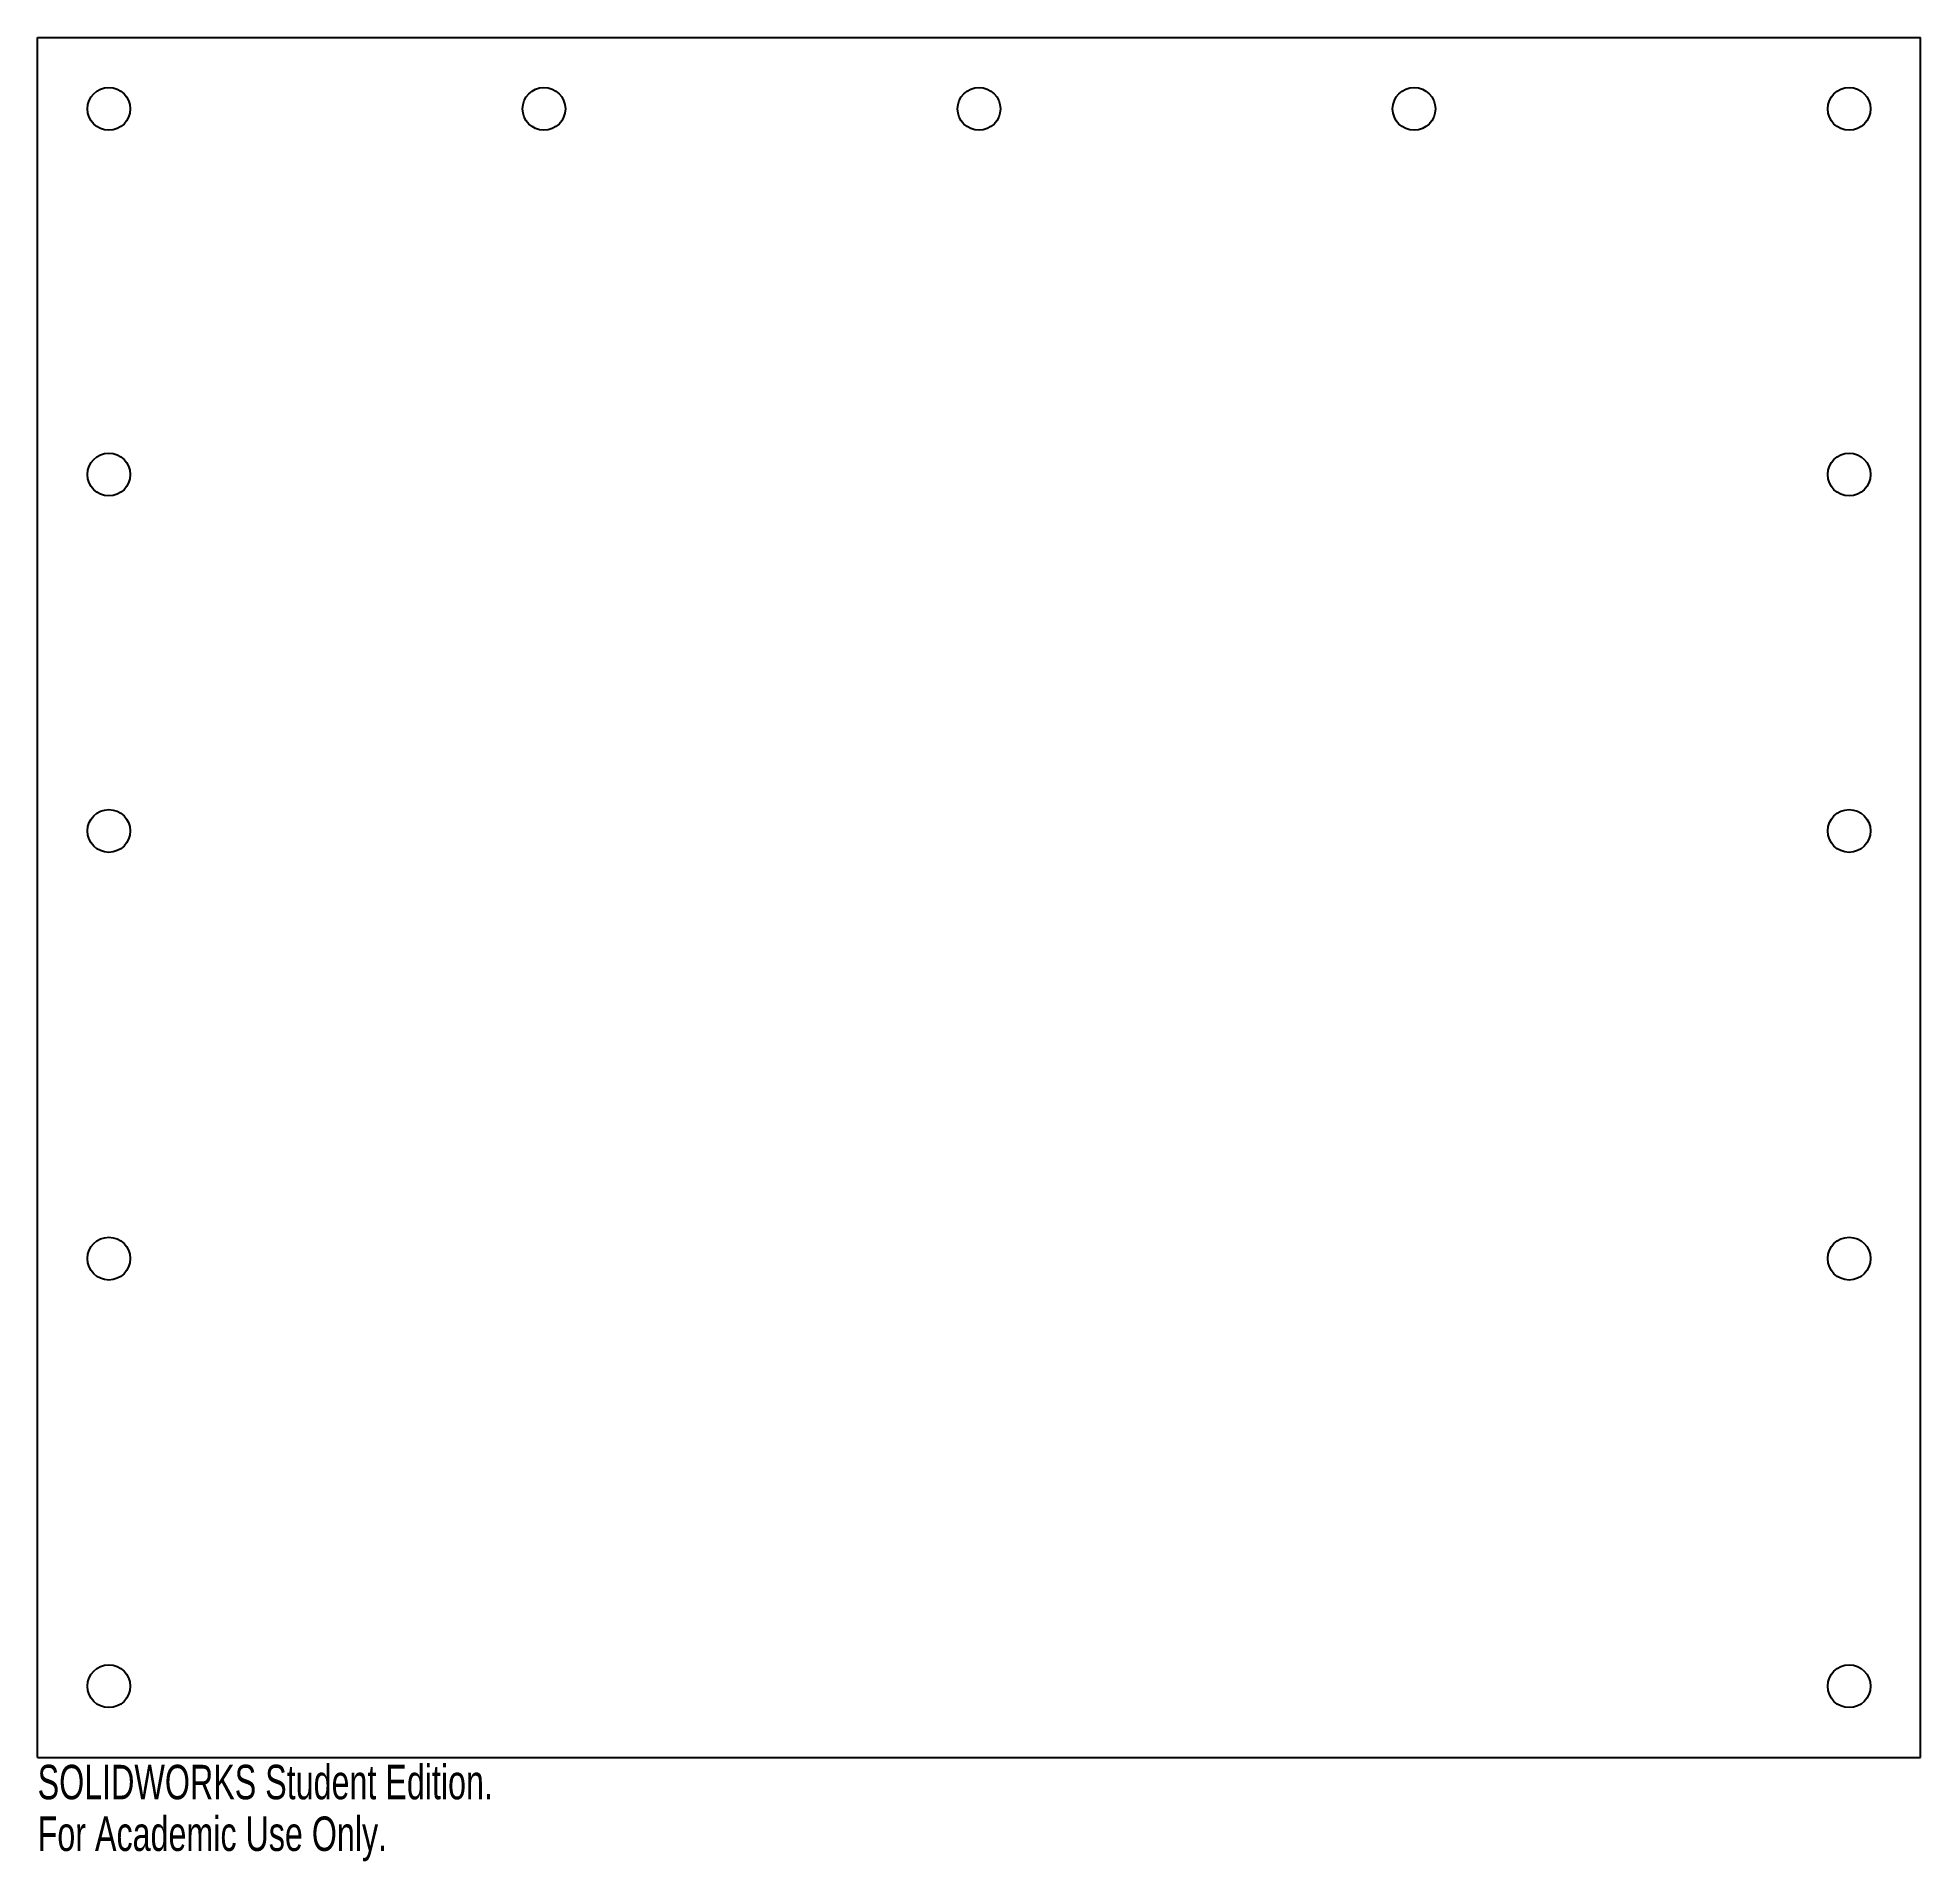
# Model space of a CAD drawing. Header units: millimetres. Extents: x 0 to 264, y -15 to 241.
import ezdxf

# ---------------------------------------------------------------- set-up
doc = ezdxf.new("R2010")
doc.units = ezdxf.units.MM
doc.styles.add('SLDTEXTSTYLE0', font='TXT', dxfattribs={"width": 0.7})

msp = doc.modelspace()

# ---------------------------------------------------------------- linework, layer by layer
at = {"color": 7, "linetype": 'Continuous'}
for p, q in [((0, 241.3), (264.16, 241.3)), ((0, 0), (0, 241.3)), ((264.16, 0), (264.16, 241.3)), ((0, 0), (264.16, 0))]:
    msp.add_line(p, q, dxfattribs=at)
for centre in [(10, 231.3), (71.04, 231.3), (132.08, 231.3), (193.12, 231.3), (254.16, 231.3), (10, 180), (254.16, 180), (10, 130), (254.16, 130), (10, 70), (254.16, 70), (10, 10), (254.16, 10)]:
    msp.add_circle(centre, 3, dxfattribs=at)

# ---------------------------------------------------------------- texts
at = {"color": 7, "linetype": 'Continuous', "char_height": 4.8336, "attachment_point": 1, "style": 'SLDTEXTSTYLE0'}
for s, insert in [('SOLIDWORKS Student Edition.', (0, -1.02)), ('For Academic Use Only.', (0, -8.27))]:
    msp.add_mtext(s, dxfattribs=dict(at, insert=insert))

doc.saveas('drawing.dxf')
